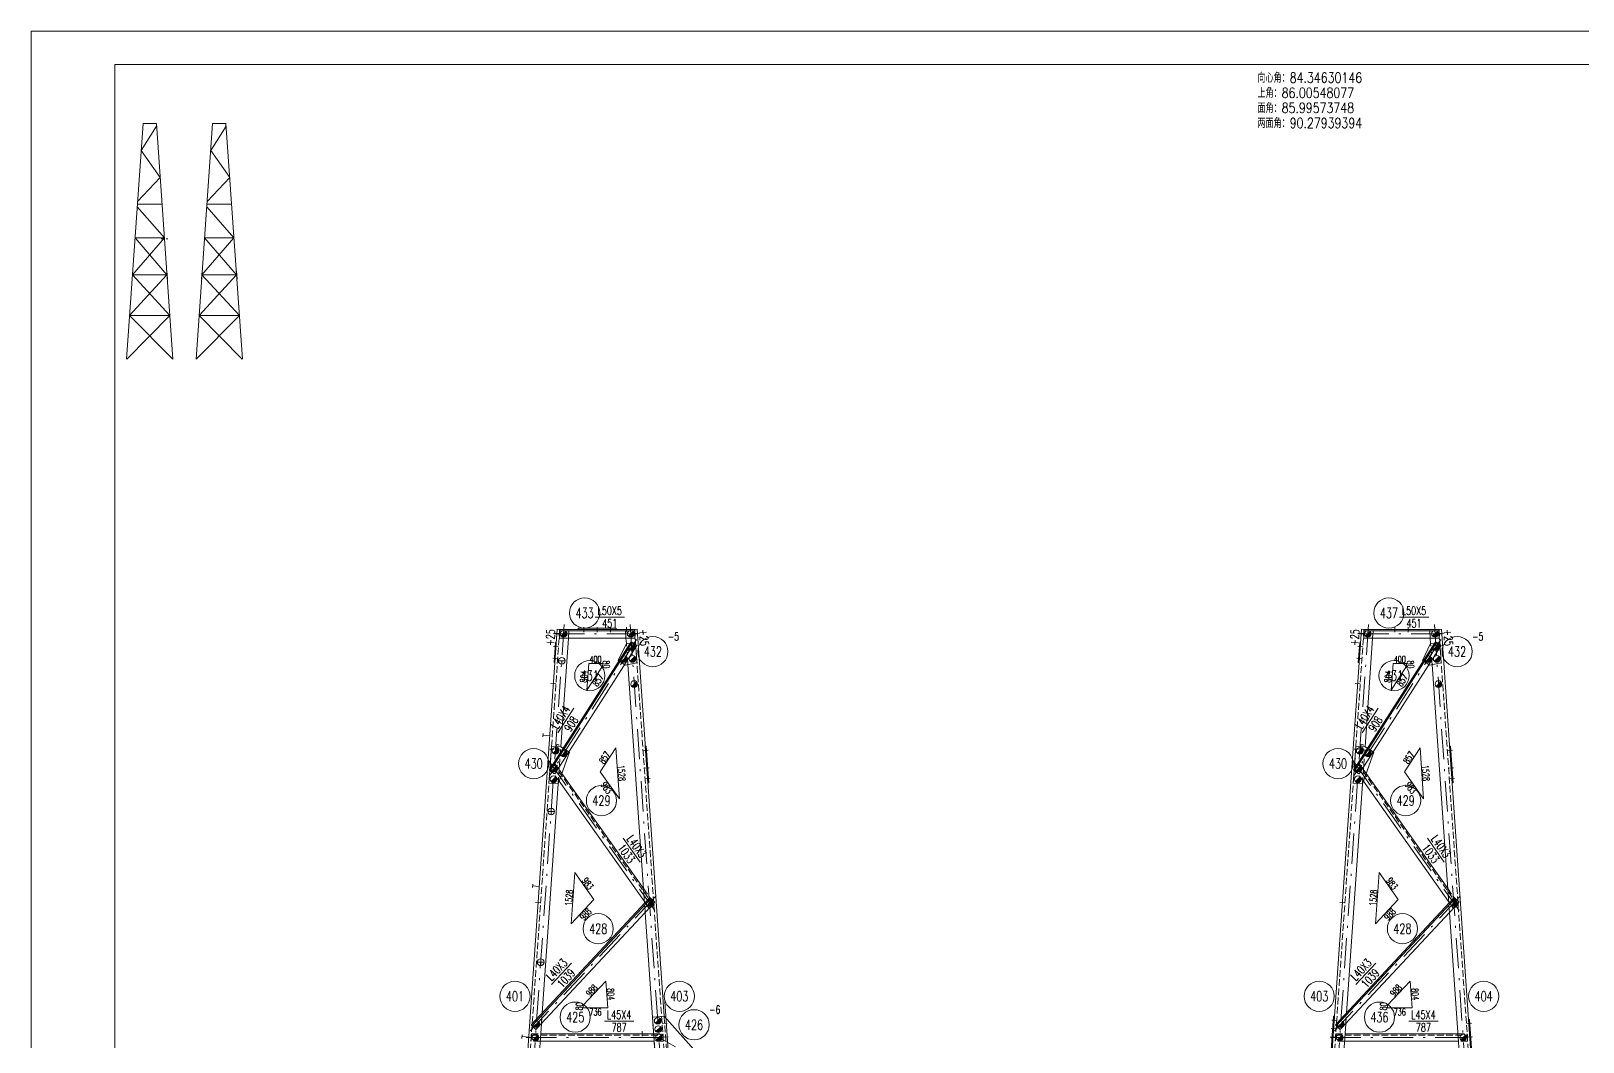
# Model space of a CAD drawing. Extents: x 0 to 841, y 0 to 5426.
# Drawn here: x 0 to 462.5, y 2708.8 to 3010 of the extents above; entities that cross this region are included whole.
import ezdxf
from ezdxf.enums import TextEntityAlignment as Align

# ---------------------------------------------------------------- set-up
doc = ezdxf.new("R2010")
doc.units = 0
doc.header["$MEASUREMENT"] = 0
doc.linetypes.add('Dash', pattern=[2.75, 2, -0.75])
doc.linetypes.add('DashDot', pattern=[15.6, 9, -3, 0.6, -3])
doc.layers.get('0').update_dxf_attribs({"linetype": 'CONTINUOUS', "lineweight": 25})
doc.styles.get("Standard").update_dxf_attribs({"font": 'simplex.shx', "width": 0.7, "height": 3, "bigfont": 'gbhzfs.shx'})

# ---------------------------------------------------------------- blocks, each defined once
blk = doc.blocks.new('M16X50S')
at = {"color": 3, "linetype": 'Continuous', "lineweight": 13}
blk.add_line((-1, -1), (1, 1), dxfattribs=at)
blk.add_circle((0, 0), 1, dxfattribs=at)
for radius in [0.9, 0.8, 0.7, 0.6, 0.5, 0.4, 0.3, 0.2, 0.1]:
    blk.add_arc((0, 0), radius, 225, 45, dxfattribs=at)
blk = doc.blocks.new('M16X40S')
at = {"color": 3, "linetype": 'Continuous', "lineweight": 13}
blk.add_line((-0.707, -0.707), (0.707, 0.707), dxfattribs=at)
blk.add_circle((0, 0), 1, dxfattribs=at)
for radius in [0.9, 0.8, 0.7, 0.6, 0.5, 0.4, 0.3, 0.2, 0.1]:
    blk.add_arc((0, 0), radius, 225, 45, dxfattribs=at)
blk = doc.blocks.new('StepBolt')
at = {"color": 3, "linetype": 'Continuous', "lineweight": 13}
for p, q in [((-1, 0), (1, 0)), ((0, 0), (0, -1))]:
    blk.add_line(p, q, dxfattribs=at)
blk.add_circle((0, 0), 1, dxfattribs=at)

msp = doc.modelspace()

# ---------------------------------------------------------------- linework, layer by layer
at = {"color": 7, "linetype": 'Continuous', "lineweight": 18}
for p, q in [((0, 3010), (841, 3010)), ((0, 2416), (0, 3010)), ((25, 3000), (831, 3000)), ((25, 2426), (25, 3000))]:
    msp.add_line(p, q, dxfattribs=at)
at = {"color": 7, "linetype": 'Continuous', "lineweight": 0}
for p, q in [((33.37, 2982.44), (28.47, 2912.27)), ((37.42, 2981.64), (32.81, 2974.42)), ((33.37, 2982.44), (37.37, 2982.44)), ((37.37, 2982.44), (42.27, 2912.27)), ((54.1, 2982.44), (49.2, 2912.27)), ((58.15, 2981.64), (53.54, 2974.42)), ((54.1, 2982.44), (58.1, 2982.44)), ((58.1, 2982.44), (63, 2912.27)), ((32.81, 2974.42), (38.49, 2966.4)), ((53.54, 2974.42), (59.22, 2966.4)), ((38.49, 2966.4), (31.74, 2959.18)), ((59.22, 2966.4), (52.47, 2959.18)), ((31.63, 2957.59), (39.75, 2948.36)), ((31.69, 2958.38), (39.05, 2958.38)), ((52.36, 2957.59), (60.48, 2948.36)), ((52.42, 2958.38), (59.78, 2958.38)), ((39.75, 2948.36), (30.22, 2937.33)), ((30.99, 2948.36), (40.52, 2937.33)), ((30.99, 2948.36), (39.75, 2948.36)), ((39.25, 2948.08), (38.75, 2948.08)), ((40.26, 2948.08), (40.75, 2948.09)), ((60.48, 2948.36), (50.95, 2937.33)), ((51.72, 2948.36), (61.25, 2937.33)), ((51.72, 2948.36), (60.48, 2948.36)), ((40.52, 2937.33), (29.38, 2925.3)), ((30.22, 2937.33), (41.36, 2925.3)), ((30.22, 2937.33), (40.52, 2937.33)), ((40.49, 2938.53), (40.66, 2936.14)), ((61.25, 2937.33), (50.11, 2925.3)), ((50.97, 2938.53), (50.8, 2936.14)), ((50.95, 2937.33), (62.09, 2925.3)), ((50.95, 2937.33), (61.25, 2937.33)), ((61.22, 2938.53), (61.39, 2936.14)), ((41.36, 2925.3), (28.52, 2912.27)), ((29.38, 2925.3), (42.22, 2912.27)), ((29.38, 2925.3), (41.36, 2925.3)), ((62.09, 2925.3), (49.25, 2912.27)), ((50.11, 2925.3), (62.95, 2912.27)), ((50.11, 2925.3), (62.09, 2925.3)), ((157.47, 2831.28), (179.97, 2831.28)), ((397.17, 2831.28), (419.67, 2831.28)), ((179.17, 2827.82), (154.74, 2789.61)), ((418.87, 2827.82), (394.44, 2789.61)), ((184.74, 2751.56), (149.31, 2713.63)), ((424.44, 2751.56), (389.01, 2713.63))]:
    msp.add_line(p, q, dxfattribs=at)
at = {"color": 7, "linetype": 'Continuous', "lineweight": 13}
for p, q in [((168.1, 2835.43), (176.85, 2835.43)), ((407.8, 2835.43), (416.55, 2835.43)), ((161.74, 2808.27), (157.03, 2800.89)), ((401.44, 2808.27), (396.73, 2800.89)), ((176.44, 2769.58), (181.5, 2762.44)), ((416.14, 2769.58), (421.2, 2762.44)), ((161.07, 2732.3), (155.1, 2725.91)), ((400.77, 2732.3), (394.8, 2725.91)), ((170.9, 2715.04), (179.65, 2715.04)), ((410.6, 2715.04), (419.35, 2715.04))]:
    msp.add_line(p, q, dxfattribs=at)
at = {"color": 2, "linetype": 'DashDot', "lineweight": 0}
for p, q in [((158.91, 2833.18), (134.22, 2479.58)), ((178.53, 2833.18), (203.22, 2479.58)), ((398.61, 2833.18), (373.92, 2479.58)), ((418.23, 2833.18), (442.92, 2479.58)), ((180.48, 2828.76), (154.44, 2788.02)), ((155.97, 2830.43), (181.47, 2830.43)), ((420.18, 2828.76), (394.14, 2788.02)), ((395.67, 2830.43), (421.17, 2830.43)), ((154.33, 2792.58), (185.91, 2747.99)), ((394.03, 2792.58), (425.61, 2747.99)), ((186.2, 2752.25), (148.72, 2712.12)), ((425.9, 2752.25), (388.42, 2712.12)), ((147.57, 2710.14), (189.87, 2710.14)), ((219.16, 2691.94), (187.14, 2710.17)), ((387.27, 2710.14), (429.57, 2710.14))]:
    msp.add_line(p, q, dxfattribs=at)
at = {"color": 1, "linetype": 'Dash', "lineweight": 0}
for p, q in [((157.56, 2831.77), (134.58, 2502.61)), ((160.3, 2831.58), (158.77, 2831.68)), ((160.14, 2829.18), (160.3, 2831.58)), ((163.04, 2831.68), (174.4, 2831.68)), ((177.14, 2831.58), (178.68, 2831.68)), ((177.31, 2829.18), (177.14, 2831.58)), ((179.88, 2831.77), (202.87, 2502.61)), ((397.26, 2831.77), (374.28, 2502.61)), ((400, 2831.58), (398.47, 2831.68)), ((399.84, 2829.18), (400, 2831.58)), ((416.84, 2831.58), (418.38, 2831.68)), ((417.01, 2829.18), (416.84, 2831.58)), ((419.58, 2831.77), (442.57, 2502.61)), ((177.86, 2821.28), (177.42, 2827.59)), ((179.32, 2827.72), (178.6, 2827.67)), ((180.25, 2826.54), (180.2, 2827.16)), ((417.56, 2821.28), (417.12, 2827.59)), ((419.02, 2827.72), (418.3, 2827.67)), ((419.95, 2826.54), (419.9, 2827.16)), ((175.2, 2822.35), (176.88, 2821.27)), ((414.9, 2822.35), (416.58, 2821.27)), ((157.1, 2785.74), (157.87, 2796.72)), ((160.27, 2795.28), (158.58, 2796.35)), ((396.8, 2785.74), (397.57, 2796.72)), ((399.97, 2795.28), (398.28, 2796.35)), ((154.66, 2790.22), (154.62, 2789.68)), ((154.64, 2790.41), (154.67, 2790.98)), ((157.39, 2786.54), (154.64, 2790.41)), ((154.67, 2790.98), (156.01, 2791.93)), ((155.69, 2791.7), (185.67, 2749.37)), ((156.01, 2791.93), (158.21, 2788.83)), ((394.36, 2790.22), (394.32, 2789.68)), ((394.34, 2790.41), (394.37, 2790.98)), ((397.09, 2786.54), (394.34, 2790.41)), ((394.37, 2790.98), (395.72, 2791.93)), ((395.39, 2791.7), (425.37, 2749.37)), ((395.72, 2791.93), (397.91, 2788.83)), ((182.52, 2754.51), (185.63, 2750.12)), ((422.22, 2754.51), (425.33, 2750.12)), ((184.23, 2748.64), (182.79, 2750.67)), ((183.02, 2747.38), (182.83, 2750.1)), ((185.66, 2749.65), (184.23, 2748.64)), ((185.63, 2750.12), (185.66, 2749.65)), ((423.93, 2748.64), (422.49, 2750.67)), ((422.72, 2747.38), (422.53, 2750.1)), ((425.36, 2749.65), (423.93, 2748.64)), ((425.33, 2750.12), (425.36, 2749.65)), ((152.11, 2714.29), (152.34, 2717.46)), ((186.06, 2703.8), (185.19, 2716.27)), ((188.68, 2716.52), (189.59, 2703.45)), ((388.46, 2716.52), (387.55, 2703.45)), ((391.81, 2714.29), (392.04, 2717.46)), ((428.45, 2715.52), (429.24, 2704.15)), ((149.06, 2710.89), (188.38, 2710.89)), ((149.07, 2710.94), (149.12, 2711.29)), ((149.07, 2709.04), (149.07, 2710.94)), ((149.12, 2711.29), (151.91, 2711.29)), ((185.54, 2711.29), (188.32, 2711.29)), ((188.32, 2711.29), (188.37, 2710.94)), ((188.37, 2710.94), (188.37, 2709.04)), ((388.76, 2710.89), (428.08, 2710.89)), ((388.77, 2710.94), (388.82, 2711.29)), ((388.77, 2709.04), (388.77, 2710.94)), ((388.82, 2711.29), (391.61, 2711.29)), ((425.24, 2711.29), (428.02, 2711.29)), ((428.02, 2711.29), (428.07, 2710.94)), ((428.07, 2710.94), (428.07, 2709.04)), ((151.75, 2709.04), (149.07, 2709.04)), ((188.37, 2709.04), (185.69, 2709.04)), ((391.45, 2709.04), (388.77, 2709.04)), ((428.07, 2709.04), (425.39, 2709.04))]:
    msp.add_line(p, q, dxfattribs=at)
at = {"color": 1, "linetype": 'Continuous', "lineweight": 0}
for p, q in [((166.22, 2821.62), (165.66, 2813.6)), ((170.22, 2821.62), (166.22, 2821.62)), ((170.27, 2820.82), (170.22, 2821.62)), ((405.92, 2821.62), (405.36, 2813.6)), ((409.92, 2821.62), (405.92, 2821.62)), ((409.97, 2820.82), (409.92, 2821.62)), ((165.66, 2813.6), (170.27, 2820.82)), ((405.36, 2813.6), (409.97, 2820.82)), ((174.26, 2796.49), (169.65, 2789.27)), ((175.33, 2781.25), (174.26, 2796.49)), ((413.96, 2796.49), (409.35, 2789.27)), ((415.03, 2781.25), (413.96, 2796.49)), ((169.65, 2789.27), (175.33, 2781.25)), ((409.35, 2789.27), (415.03, 2781.25)), ((162.08, 2759.32), (161.01, 2744.08)), ((167.76, 2751.3), (162.08, 2759.32)), ((401.78, 2759.32), (400.71, 2744.08)), ((407.46, 2751.3), (401.78, 2759.32)), ((161.01, 2744.08), (167.76, 2751.3)), ((400.71, 2744.08), (407.46, 2751.3)), ((171.34, 2726.98), (164.59, 2719.76)), ((171.9, 2718.96), (171.34, 2726.98)), ((411.04, 2726.98), (404.29, 2719.76)), ((411.6, 2718.96), (411.04, 2726.98)), ((164.59, 2719.76), (164.54, 2718.96)), ((404.29, 2719.76), (404.24, 2718.96)), ((164.54, 2718.96), (171.9, 2718.96)), ((404.24, 2718.96), (411.6, 2718.96))]:
    msp.add_line(p, q, dxfattribs=at)
at = {"color": 6, "linetype": 'Continuous', "lineweight": 13}
msp.add_line((190.45, 2698.41), (188.88, 2720.9), dxfattribs=at)
at = {"color": 7, "linetype": 'Continuous', "lineweight": 0}
for points in [[(156.81, 2831.82), (137.3, 2552.36)], [(158.77, 2831.68), (156.81, 2831.82)], [(157.47, 2831.68), (163.04, 2831.68)], [(157.47, 2829.18), (157.47, 2831.68)], [(174.4, 2832.08), (163.04, 2832.08)], [(163.04, 2832.08), (163.04, 2831.68)], [(163.04, 2831.68), (174.4, 2831.68)], [(174.4, 2831.68), (174.4, 2832.08)], [(174.4, 2831.68), (179.97, 2831.68)], [(178.68, 2831.68), (180.63, 2831.82)], [(179.97, 2831.68), (179.97, 2829.18)], [(180.63, 2831.82), (188.68, 2716.52)], [(396.51, 2831.82), (388.46, 2716.52)], [(398.47, 2831.68), (396.51, 2831.82)], [(397.17, 2831.68), (419.67, 2831.68)], [(397.17, 2829.18), (397.17, 2831.68)], [(418.38, 2831.68), (420.33, 2831.82)], [(419.67, 2831.68), (419.67, 2829.18)], [(420.33, 2831.82), (428.45, 2715.52)], [(178.83, 2828.04), (154.41, 2789.82)], [(156.28, 2827.85), (155.86, 2821.86)], [(156.09, 2788.74), (180.52, 2826.96)], [(156.11, 2821.85), (156.53, 2827.83)], [(156.53, 2827.83), (156.28, 2827.85)], [(179.97, 2829.18), (157.47, 2829.18)], [(157.87, 2796.72), (160.14, 2829.18)], [(177.42, 2827.59), (174.99, 2822.48)], [(177.42, 2827.59), (177.31, 2829.18)], [(178.6, 2827.67), (177.42, 2827.59)], [(180.52, 2826.96), (178.83, 2828.04)], [(180.16, 2827.78), (179.32, 2827.72)], [(180.2, 2827.16), (180.16, 2827.78)], [(180.58, 2821.79), (180.25, 2826.54)], [(418.53, 2828.04), (394.11, 2789.82)], [(395.98, 2827.85), (395.56, 2821.86)], [(395.79, 2788.74), (420.22, 2826.96)], [(395.81, 2821.85), (396.23, 2827.83)], [(396.23, 2827.83), (395.98, 2827.85)], [(419.67, 2829.18), (397.17, 2829.18)], [(397.57, 2796.72), (399.84, 2829.18)], [(417.12, 2827.59), (414.69, 2822.48)], [(417.12, 2827.59), (417.01, 2829.18)], [(418.3, 2827.67), (417.12, 2827.59)], [(420.22, 2826.96), (418.53, 2828.04)], [(419.86, 2827.78), (419.02, 2827.72)], [(419.9, 2827.16), (419.86, 2827.78)], [(420.28, 2821.79), (419.95, 2826.54)], [(155.86, 2821.86), (156.11, 2821.85)], [(174.99, 2822.48), (175.2, 2822.35)], [(177.09, 2821.14), (180.58, 2821.79)], [(395.56, 2821.86), (395.81, 2821.85)], [(414.69, 2822.48), (414.9, 2822.35)], [(416.79, 2821.14), (420.28, 2821.79)], [(176.88, 2821.27), (177.09, 2821.14)], [(182.83, 2750.1), (177.86, 2821.28)], [(416.58, 2821.27), (416.79, 2821.14)], [(422.53, 2750.1), (417.56, 2821.28)], [(155.13, 2796.91), (154.66, 2790.22)], [(157.87, 2796.72), (155.13, 2796.91)], [(157.1, 2785.74), (160.48, 2795.14)], [(158.37, 2796.49), (157.87, 2796.72)], [(158.58, 2796.35), (158.37, 2796.49)], [(160.48, 2795.14), (160.27, 2795.28)], [(183.37, 2796.98), (183.07, 2796.96)], [(183.07, 2796.96), (183.83, 2785.99)], [(184.13, 2786.01), (183.37, 2796.98)], [(394.83, 2796.91), (394.36, 2790.22)], [(397.57, 2796.72), (394.83, 2796.91)], [(396.8, 2785.74), (400.18, 2795.14)], [(398.07, 2796.49), (397.57, 2796.72)], [(398.28, 2796.35), (398.07, 2796.49)], [(400.18, 2795.14), (399.97, 2795.28)], [(423.07, 2796.98), (422.77, 2796.96)], [(422.77, 2796.96), (423.53, 2785.99)], [(423.83, 2786.01), (423.07, 2796.98)], [(154.62, 2789.68), (154.36, 2785.94)], [(154.41, 2789.82), (156.09, 2788.74)], [(394.32, 2789.68), (394.06, 2785.94)], [(394.11, 2789.82), (395.79, 2788.74)], [(152.34, 2717.46), (157.1, 2785.74)], [(154.36, 2785.94), (157.1, 2785.74)], [(182.79, 2750.67), (157.39, 2786.54)], [(158.21, 2788.83), (182.52, 2754.51)], [(183.83, 2785.99), (184.13, 2786.01)], [(392.04, 2717.46), (396.8, 2785.74)], [(394.06, 2785.94), (396.8, 2785.74)], [(422.49, 2750.67), (397.09, 2786.54)], [(397.91, 2788.83), (422.22, 2754.51)], [(423.53, 2785.99), (423.83, 2786.01)], [(184.44, 2751.84), (149.02, 2713.9)], [(150.48, 2712.54), (185.91, 2750.47)], [(185.19, 2716.27), (183.02, 2747.38)], [(185.91, 2750.47), (184.44, 2751.84)], [(424.14, 2751.84), (388.72, 2713.9)], [(390.18, 2712.54), (425.61, 2750.47)], [(428.41, 2665.89), (422.72, 2747.38)], [(425.61, 2750.47), (424.14, 2751.84)], [(188.68, 2716.52), (185.19, 2716.27)], [(185.19, 2716.27), (186.06, 2703.8)], [(199.15, 2704.81), (188.68, 2716.52)], [(388.16, 2716.54), (387.25, 2703.47)], [(387.55, 2703.45), (388.46, 2716.52)], [(388.46, 2716.52), (388.16, 2716.54)], [(428.45, 2715.52), (428.75, 2715.54)], [(429.24, 2704.15), (428.45, 2715.52)], [(428.75, 2715.54), (429.54, 2704.17)], [(148.58, 2663.66), (152.11, 2714.29)], [(149.02, 2713.9), (150.48, 2712.54)], [(151.91, 2711.29), (185.54, 2711.29)], [(388.28, 2663.66), (391.81, 2714.29)], [(388.72, 2713.9), (390.18, 2712.54)], [(391.61, 2711.29), (425.24, 2711.29)], [(185.69, 2709.04), (151.75, 2709.04)], [(425.39, 2709.04), (391.45, 2709.04)]]:
    msp.add_lwpolyline(points, dxfattribs=at)
at = {"color": 3, "linetype": 'Continuous', "lineweight": 20}
for points in [[(155.98, 2830.63), (157.47, 2830.52)], [(164.72, 2832.43), (164.72, 2830.93)], [(168.72, 2832.43), (168.72, 2830.93)], [(172.72, 2832.43), (172.72, 2830.93)], [(177.47, 2832.43), (177.47, 2830.93)], [(181.46, 2830.63), (179.97, 2830.52)], [(395.68, 2830.63), (397.17, 2830.52)], [(406.42, 2832.43), (406.42, 2830.93)], [(410.42, 2832.43), (410.42, 2830.93)], [(421.16, 2830.63), (419.67, 2830.52)], [(155.7, 2826.64), (157.2, 2826.53)], [(395.4, 2826.64), (396.9, 2826.53)], [(155.46, 2823.15), (156.95, 2823.04)], [(395.16, 2823.15), (396.65, 2823.04)], [(154.93, 2815.66), (156.43, 2815.56)], [(394.63, 2815.66), (396.13, 2815.56)], [(152.64, 2800.7), (152.57, 2799.7)], [(152.6, 2800.2), (154.6, 2800.06)], [(183.9, 2795.77), (182.4, 2795.66)], [(423.6, 2795.77), (422.1, 2795.66)], [(184.26, 2790.53), (182.77, 2790.43)], [(423.96, 2790.53), (422.47, 2790.43)], [(184.49, 2787.29), (182.99, 2787.18)], [(424.19, 2787.29), (422.69, 2787.18)], [(149.5, 2755.81), (149.43, 2754.81)], [(149.47, 2755.31), (151.46, 2755.17)], [(150.38, 2750.43), (151.87, 2750.33)], [(390.08, 2750.43), (391.57, 2750.33)], [(387.63, 2715.32), (389.12, 2715.22)], [(146.37, 2710.92), (146.3, 2709.92)], [(146.33, 2710.42), (148.33, 2710.28)], [(182.12, 2712.04), (182.12, 2710.54)], [(189.59, 2714.32), (188.09, 2714.22)], [(387.45, 2712.83), (388.95, 2712.72)], [(429.29, 2714.33), (427.79, 2714.22)], [(189.86, 2710.33), (188.37, 2710.23)], [(387.28, 2710.33), (388.77, 2710.23)], [(429.57, 2710.33), (428.07, 2710.23)]]:
    msp.add_lwpolyline(points, dxfattribs=at)
at = {"color": 3, "linetype": 'Continuous', "lineweight": 13}
for centre in [(33.37, 2982.44), (33.37, 2982.44), (37.37, 2982.44), (37.37, 2982.44), (37.42, 2981.64), (54.1, 2982.44), (54.1, 2982.44), (58.1, 2982.44), (58.1, 2982.44), (58.15, 2981.64), (32.81, 2974.42), (32.81, 2974.42), (53.54, 2974.42), (53.54, 2974.42), (38.49, 2966.4), (38.49, 2966.4), (59.22, 2966.4), (59.22, 2966.4), (31.63, 2957.59), (31.69, 2958.38), (31.74, 2959.18), (39.05, 2958.38), (52.36, 2957.59), (52.42, 2958.38), (52.47, 2959.18), (59.78, 2958.38), (30.99, 2948.36), (30.99, 2948.36), (38.75, 2948.08), (39.25, 2948.08), (39.75, 2948.36), (39.75, 2948.36), (39.75, 2948.36), (40.26, 2948.08), (40.75, 2948.09), (51.72, 2948.36), (51.72, 2948.36), (60.48, 2948.36), (60.48, 2948.36), (60.48, 2948.36), (30.22, 2937.33), (30.22, 2937.33), (30.22, 2937.33), (40.49, 2938.53), (40.52, 2937.33), (40.52, 2937.33), (40.52, 2937.33), (50.95, 2937.33), (50.95, 2937.33), (50.95, 2937.33), (50.97, 2938.53), (61.22, 2938.53), (61.25, 2937.33), (61.25, 2937.33), (61.25, 2937.33), (40.66, 2936.14), (50.8, 2936.14), (61.39, 2936.14), (29.38, 2925.3), (29.38, 2925.3), (29.38, 2925.3), (41.36, 2925.3), (41.36, 2925.3), (41.36, 2925.3), (50.11, 2925.3), (50.11, 2925.3), (50.11, 2925.3), (62.09, 2925.3), (62.09, 2925.3), (62.09, 2925.3), (28.47, 2912.27), (28.52, 2912.27), (42.22, 2912.27), (42.27, 2912.27), (49.2, 2912.27), (49.25, 2912.27), (62.95, 2912.27), (63, 2912.27)]:
    msp.add_circle(centre, 0.01, dxfattribs=at)
at = {"color": 7, "linetype": 'Continuous', "lineweight": 13}
for centre in [(164.97, 2836.63), (404.67, 2836.63), (185.31, 2825.13), (425.01, 2825.13), (166.52, 2817.96), (406.22, 2817.96), (149.81, 2791.77), (389.51, 2791.77), (170, 2780.75), (409.7, 2780.75), (169.02, 2742.57), (408.72, 2742.57), (144.21, 2722.45), (193.23, 2722.45), (383.91, 2722.45), (432.93, 2722.45), (162.17, 2716.24), (401.87, 2716.24), (197.61, 2713.96)]:
    msp.add_circle(centre, 4.5, dxfattribs=at)

# ---------------------------------------------------------------- block references
at = {"color": 3, "linetype": 'Continuous', "lineweight": 13}
for name, p in [('M16X40S', (158.72, 2830.43)), ('M16X40S', (178.72, 2830.43)), ('M16X40S', (398.42, 2830.43)), ('M16X40S', (418.42, 2830.43)), ('M16X50S', (179, 2826.45)), ('M16X50S', (418.7, 2826.45)), ('StepBolt', (158.16, 2822.37)), ('M16X40S', (176.71, 2822.86)), ('M16X40S', (179.24, 2822.95)), ('M16X40S', (416.41, 2822.86)), ('M16X40S', (418.94, 2822.95)), ('M16X40S', (179.77, 2815.47)), ('M16X40S', (419.47, 2815.47)), ('M16X40S', (156.29, 2795.58)), ('M16X40S', (158.75, 2794.76)), ('M16X40S', (395.99, 2795.58)), ('M16X40S', (398.45, 2794.76)), ('M16X50S', (155.92, 2790.34)), ('M16X50S', (395.62, 2790.34)), ('M16X40S', (155.7, 2787.1)), ('M16X40S', (395.4, 2787.1)), ('StepBolt', (155.02, 2777.48)), ('M16X40S', (184.32, 2750.24)), ('M16X40S', (424.02, 2750.24)), ('StepBolt', (151.89, 2732.59)), ('M16X40S', (150.6, 2714.13)), ('M16X40S', (186.77, 2715.13)), ('M16X40S', (390.3, 2714.13)), ('M16X40S', (150.32, 2710.14)), ('M16X40S', (186.95, 2712.64)), ('M16X50S', (187.12, 2710.14)), ('M16X40S', (390.02, 2710.14)), ('M16X40S', (426.82, 2710.14))]:
    msp.add_blockref(name, p, dxfattribs=at)

# ---------------------------------------------------------------- texts
at = {"color": 7, "linetype": 'Continuous', "lineweight": 13, "width": 0.8}
for s, p in [('向心角：84.34630146', (365.51, 2993.71)), ('上角：86.00548077', (365.51, 2989.21)), ('面角：85.99573748', (365.51, 2984.71)), ('两面角：90.27939394', (365.51, 2980.21))]:
    msp.add_text(s, height=3, dxfattribs=at).set_placement(p, align=Align.BOTTOM_LEFT)
at = {"color": 7, "linetype": 'Continuous', "lineweight": 13, "width": 0.7}
for s, height, p in [('433', 3, (164.97, 2836.63)), ('L50X5', 2.5, (172.47, 2837.31)), ('437', 3, (404.67, 2836.63)), ('L50X5', 2.5, (412.17, 2837.31)), ('451', 2.5, (172.47, 2833.56)), ('451', 2.5, (412.17, 2833.56)), ('432', 3, (185.31, 2825.13)), ('432', 3, (425.01, 2825.13)), ('431', 3, (166.52, 2817.96)), ('431', 3, (406.22, 2817.96)), ('430', 3, (149.81, 2791.77)), ('430', 3, (389.51, 2791.77)), ('429', 3, (170, 2780.75)), ('429', 3, (409.7, 2780.75)), ('428', 3, (169.02, 2742.57)), ('428', 3, (408.72, 2742.57)), ('401', 3, (144.21, 2722.45)), ('403', 3, (193.23, 2722.45)), ('403', 3, (383.91, 2722.45)), ('404', 3, (432.93, 2722.45)), ('425', 3, (162.17, 2716.24)), ('L45X4', 2.5, (175.27, 2716.92)), ('426', 3, (197.61, 2713.96)), ('436', 3, (401.87, 2716.24)), ('L45X4', 2.5, (414.97, 2716.92)), ('787', 2.5, (175.27, 2713.17)), ('787', 2.5, (414.97, 2713.17))]:
    msp.add_text(s, height=height, dxfattribs=at).set_placement(p, align=Align.MIDDLE_CENTER)
for s, rotation, p in [('+25', 86.0055, (154.76, 2829.33)), ('+25', 273.9945, (182.68, 2829.33)), ('+25', 86.0055, (394.46, 2829.33)), ('+25', 273.9945, (422.38, 2829.33)), ('L40X4', 57.4147, (157.81, 2805.59)), ('L40X4', 57.4147, (397.51, 2805.59)), ('908', 57.4147, (160.97, 2803.57)), ('908', 57.4147, (400.67, 2803.57)), ('L40X3', 305.3089, (180.5, 2767.09)), ('L40X3', 305.3089, (420.2, 2767.09)), ('1033', 305.3089, (177.44, 2764.93)), ('1033', 305.3089, (417.14, 2764.93)), ('L40X3', 46.9569, (156.71, 2730.38)), ('L40X3', 46.9569, (396.41, 2730.38)), ('1039', 46.9569, (159.45, 2727.83)), ('1039', 46.9569, (399.15, 2727.83))]:
    msp.add_text(s, height=2.5, rotation=rotation, dxfattribs=at).set_placement(p, align=Align.MIDDLE_CENTER)
for s, p in [('-5', (189.81, 2829.63)), ('-5', (429.51, 2829.63)), ('-6', (154.31, 2796.27)), ('-6', (394.01, 2796.27)), ('-6', (202.11, 2718.46))]:
    msp.add_text(s, height=2.4, dxfattribs=at).set_placement(p, align=Align.MIDDLE_LEFT)
at = {"color": 7, "linetype": 'Continuous', "lineweight": 20, "width": 0.7}
for s, p in [('400', (168.22, 2822.82)), ('400', (407.92, 2822.82)), ('736', (168.22, 2717.76)), ('736', (407.92, 2717.76))]:
    msp.add_text(s, height=2, dxfattribs=at).set_placement(p, align=Align.MIDDLE_CENTER)
for s, rotation, p in [('80', 273.9945, (171.44, 2821.3)), ('80', 273.9945, (411.14, 2821.3)), ('804', 86.0055, (164.74, 2817.69)), ('857', 57.4147, (168.98, 2816.56)), ('804', 86.0055, (404.44, 2817.69)), ('857', 57.4147, (408.68, 2816.56)), ('857', 57.4147, (170.95, 2793.53)), ('857', 57.4147, (410.65, 2793.53)), ('1528', 273.9945, (175.99, 2788.96)), ('1528', 273.9945, (415.69, 2788.96)), ('983', 305.3089, (171.51, 2784.57)), ('983', 305.3089, (411.21, 2784.57)), ('983', 305.3089, (165.9, 2756.01)), ('983', 305.3089, (405.6, 2756.01)), ('1528', 86.0055, (160.35, 2751.79)), ('1528', 86.0055, (400.05, 2751.79)), ('988', 46.9569, (165.26, 2746.87)), ('988', 46.9569, (404.96, 2746.87)), ('988', 46.9569, (167.09, 2724.19)), ('804', 273.9945, (172.81, 2723.05)), ('988', 46.9569, (406.79, 2724.19)), ('804', 273.9945, (412.51, 2723.05)), ('80', 86.0055, (163.37, 2719.44)), ('80', 86.0055, (403.07, 2719.44))]:
    msp.add_text(s, height=2, rotation=rotation, dxfattribs=at).set_placement(p, align=Align.MIDDLE_CENTER)

doc.saveas('drawing.dxf')
